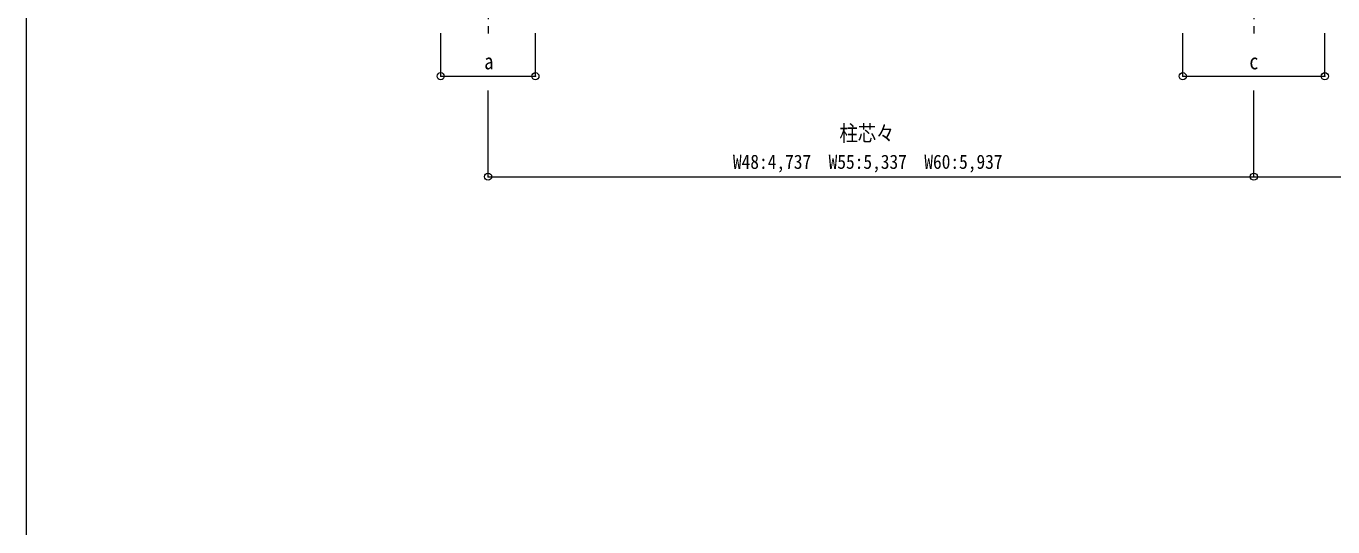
# Model space of a CAD drawing. Units: millimetres at full size, sheet at 1:50; details may follow other scales. Extents: x -14053 to 14053, y -9700 to 9700.
# Drawn here: x -14053 to -4947, y 0 to 3493 of the extents above; entities that cross this region are included whole.
import ezdxf
from ezdxf.enums import TextEntityAlignment as Align

# ---------------------------------------------------------------- set-up
doc = ezdxf.new("R2010")
doc.units = ezdxf.units.MM
doc.header["$LTSCALE"] = 50
doc.header["$PDMODE"] = 32
doc.header["$PDSIZE"] = 50
doc.linetypes.add('CHAIN1', pattern=[8, 5, -1, 1, -1])
for name, color, linetype, lineweight in [('0-3_階段', 7, 'CHAIN1', 9), ('0-8_外構', 6, 'Continuous', 9), ('F-0_ﾚｲﾔ240', 7, 'Continuous', 9)]:
    doc.layers.add(name, color=color, linetype=linetype, lineweight=lineweight)
doc.styles.add('ＭＳ ゴシック', font='')
doc.styles.get('ＭＳ ゴシック').set_extended_font_data('MS Gothic')

msp = doc.modelspace()

# ---------------------------------------------------------------- linework, layer by layer
at = {"layer": '0-3_階段'}
for p, q in [((-10834.44, 3792.73), (-10834.44, 3431.07)), ((-5497.94, 3792.73), (-5497.94, 3440.41))]:
    msp.add_line(p, q, dxfattribs=at)
at = {"layer": '0-8_外構'}
for p, q in [((-11164.44, 3143.73), (-11164.44, 3443.73)), ((-10504.44, 3143.73), (-10504.44, 3443.73)), ((-5992.94, 3143.73), (-5992.94, 3443.73)), ((-5002.94, 3143.73), (-5002.94, 3443.73)), ((-11164.44, 3143.73), (-10504.44, 3143.73)), ((-5992.94, 3143.73), (-5002.94, 3143.73)), ((-10834.44, 2442.84), (-10834.44, 3043.73)), ((-5497.94, 2442.84), (-5497.94, 3043.73))]:
    msp.add_line(p, q, dxfattribs=at)
msp.add_lwpolyline([(-10834.44, 2442.84), (-5497.94, 2442.84), (-2561.44, 2442.84)], dxfattribs=at)
for p in [(-11164.44, 3143.73), (-10504.44, 3143.73), (-5992.94, 3143.73), (-5002.94, 3143.73), (-10834.44, 2442.84), (-5497.94, 2442.84)]:
    msp.add_point(p, dxfattribs=at)
at = {"layer": 'F-0_ﾚｲﾔ240', "color": 5, "lineweight": 5}
msp.add_line((-14053.43, 9700), (-14053.43, -9700), dxfattribs=at)

# ---------------------------------------------------------------- texts
at = {"layer": '0-8_外構', "color": 7, "style": 'ＭＳ ゴシック'}
for s, height, width, p in [('a', 110, 0.85, (-10860.69, 3158.73)), ('c', 110, 0.85, (-5529.19, 3158.73)), ('柱芯々', 110, 0.85, (-8385.44, 2657.84)), ('W48:4,737\u3000W55:5,337\u3000W60:5,937', 98.97, 0.9, (-9127.94, 2467.84))]:
    msp.add_text(s, height=height, dxfattribs=dict(at, width=width)).set_placement(p, align=Align.BOTTOM_LEFT)

doc.saveas('drawing.dxf')
